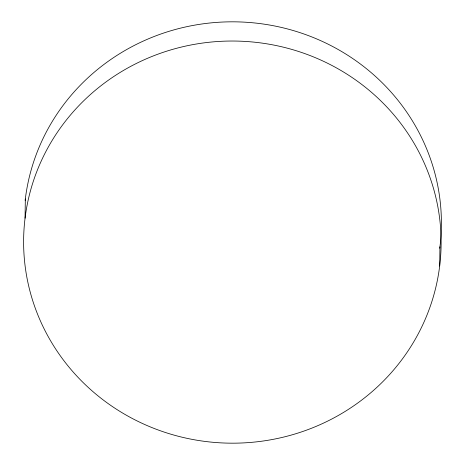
<?xml version="1.0" encoding="UTF-8"?>
<svg xmlns="http://www.w3.org/2000/svg" width="465" height="465" viewBox="0 0 465 465"><rect width="100%" height="100%" fill="white"/><g stroke="black" fill="none" stroke-linecap="round" stroke-linejoin="round"><path stroke-width="0.7" d="M25.058 218.178L25.325 198.974M439.675 266.026A208.768 201.078 0.8 0 0 150.038 57.242A208.768 201.078 0.8 0 0 107.386 403.039A208.768 201.078 0.8 0 0 439.675 266.026L439.942 246.822M25.157 200.392A208.768 201.078 0.8 0 1 257.255 23.25A208.768 201.078 0.8 0 1 439.762 248.24"/></g></svg>
